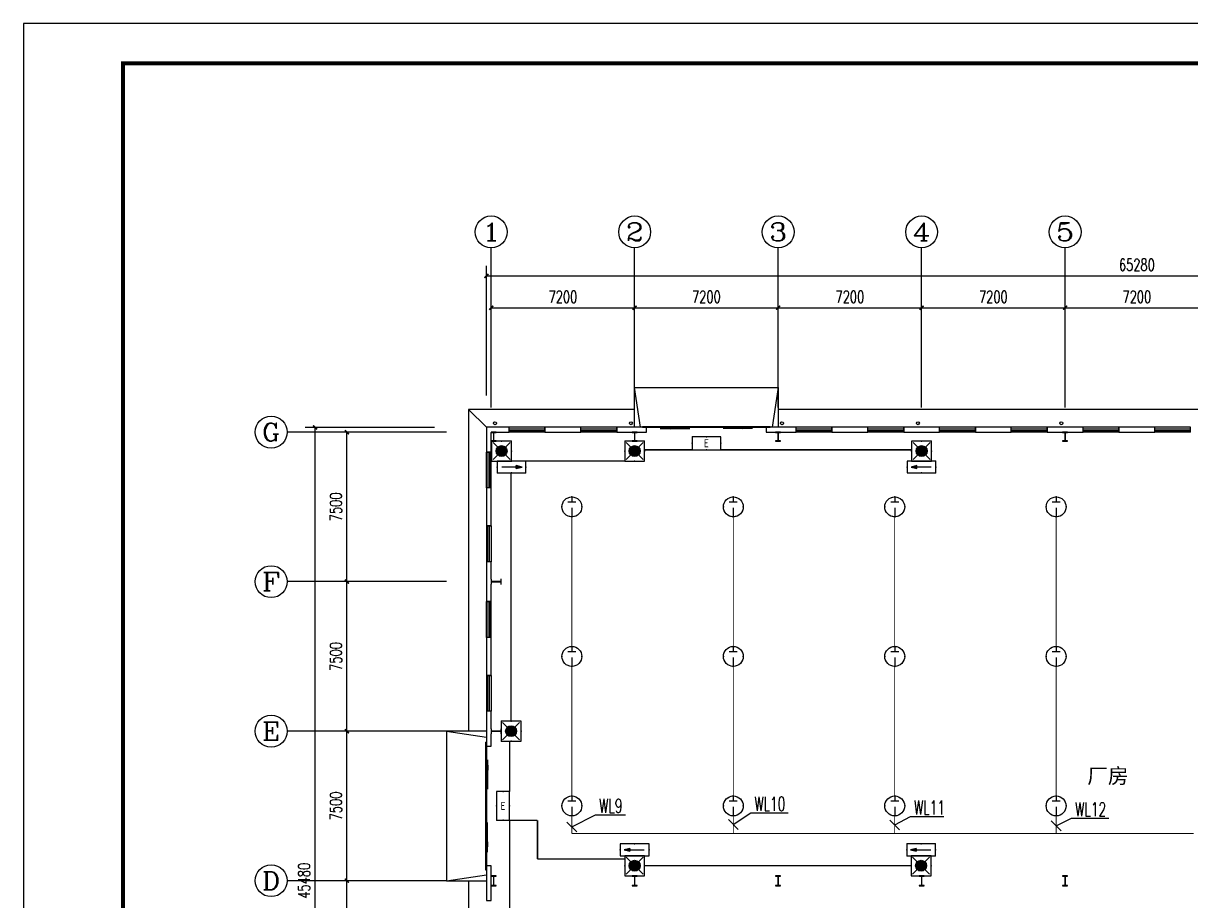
# Model space of a CAD drawing. Extents: x 4929870 to 5205508, y 4505833 to 4862647.
# Drawn here: x 5086708 to 5145284, y 4545830 to 4589833 of the extents above; entities that cross this region are included whole.
import ezdxf
from ezdxf.enums import TextEntityAlignment as Align

# ---------------------------------------------------------------- set-up
doc = ezdxf.new("R2010")
doc.units = 0
doc.header["$LTSCALE"] = 1000
doc.header["$MEASUREMENT"] = 0
doc.linetypes.add('CENTER2', pattern=[1.125, 0.75, -0.125, 0.125, -0.125])
doc.layers.get('0').update_dxf_attribs({"color": 4, "linetype": 'CONTINUOUS'})
doc.layers.get('Defpoints').update_dxf_attribs({"linetype": 'CONTINUOUS'})
for name, color, linetype in [('AXIS', 3, 'CONTINUOUS'), ('AXIS_TEXT', 7, 'CONTINUOUS'), ('COLUMN', 9, 'CONTINUOUS'), ('DIM-照明', 3, 'CONTINUOUS'), ('EQUIP-照明', 3, 'CONTINUOUS'), ('EVTR', 2, 'CONTINUOUS'), ('PUB_TEXT', 7, 'CONTINUOUS'), ('PUB_TITLE', 4, 'CONTINUOUS'), ('WALL', 5, 'CONTINUOUS'), ('WINDOW', 4, 'CONTINUOUS'), ('WIRE-应急', 1, 'CENTER2'), ('WIRE-照明', 4, 'CONTINUOUS')]:
    doc.layers.add(name, color=color, linetype=linetype)
doc.styles.add('_TCH_AXIS', font='COMPLEX', dxfattribs={"bigfont": 'GBCBIG'})
doc.styles.add('_TCH_DIM_T3', font='SIMPLEX', dxfattribs={"width": 0.705882, "bigfont": 'GBCBIG'})
doc.styles.add('_TEL_ATTDEF', font='GBENOR', dxfattribs={"width": 0.8, "height": 3, "bigfont": 'GBCBIG'})
doc.styles.add('_TEL_DIM', font='SIMPLEX', dxfattribs={"width": 0.8, "height": 3.5, "bigfont": 'HZTXT'})
doc.styles.add('COMPLEX', font='COMPLEX')
doc.styles.add('宋体', font='')
doc.styles.get('宋体').set_extended_font_data('NSimSun')
doc.dimstyles.new('_TCH_ARCH&&200', dxfattribs={"dimtxt": 595, "dimasz": 200, "dimexe": 500, "dimexo": 600, "dimgap": 252.5, "dimtad": 1, "dimdec": 0, "dimzin": 0, "dimdsep": 46, "dimtxsty": '_TCH_DIM_T3', "dimblk": 'ARCHTICK', "dimcen": 0.09, "dimclrt": 7, "dimazin": 2, "dimtfac": 1, "dimtdec": 0, "dimtix": 1, "dimtmove": 2, "dimatfit": 3, "dimfxl": 0, "dimtolj": 1, "dimtzin": 0, "dimarcsym": 0})

# ---------------------------------------------------------------- blocks, each defined once
blk = doc.blocks.new('$equip$00002604')
blk.add_hatch(color=256).paths.add_polyline_path([(0.275, 0.5, 1), (-0.274, 0.5, 1)])
for p, q in [((-0.429, 0.929), (-0.194, 0.694)), ((0.194, 0.694), (0.429, 0.929)), ((-0.429, 0.071), (-0.194, 0.306)), ((0.194, 0.306), (0.429, 0.071))]:
    blk.add_line(p, q)
at = {"const_width": 0.04}
blk.add_lwpolyline([(-0.5, 1), (-0.5, 0), (0.5, 0), (0.5, 1), (-0.5, 1), (-0.5, 0)], dxfattribs=at)
blk.add_lwpolyline([(-0.5, 1), (-0.5, 0), (0.5, 0), (0.5, 1)], close=True)
blk.add_circle((0, 0.5), 0.275)
for p in [(0, 1), (-0.5, 0.5), (0, 0), (0.5, 0.5)]:
    blk.add_point(p)
at = {"color": 7, "style": '_TEL_DIM', "flags": 1}
blk.add_attdef('A', text='', height=0.000025, dxfattribs=at).set_placement((0, 0), align=Align.MIDDLE_CENTER)
blk = doc.blocks.new('$equip$00002534')
for p, q in [((-0.72, 0.66), (-0.72, 0)), ((0.72, 0.66), (-0.72, 0.66)), ((0.72, 0), (0.72, 0.66)), ((-0.72, 0), (0.72, 0))]:
    blk.add_line(p, q)
at = {"const_width": 0.04}
blk.add_lwpolyline([(-0.72, 0.66), (-0.72, 0), (0.72, 0), (0.72, 0.66), (-0.72, 0.66), (-0.72, 0)], dxfattribs=at)
for p in [(0, 0.66), (-0.72, 0.33), (0, 0), (0.72, 0.33)]:
    blk.add_point(p)
at = {"color": 7, "style": '_TEL_DIM'}
blk.add_attdef('$TEXT$', text='', height=0.4, dxfattribs=at).set_placement((0, 0.33), align=Align.MIDDLE_CENTER)
at = {"color": 7, "style": '_TEL_DIM', "flags": 1}
blk.add_attdef('A', text='', height=0.00002, dxfattribs=at).set_placement((0, 0), align=Align.MIDDLE_CENTER)
blk = doc.blocks.new('$equip$00002846')
for p, q in [((-0.2, 0.25), (0.2, 0.25)), ((0, 0.5), (0, 0.25)), ((0, -0.05), (0, -0.5))]:
    blk.add_line(p, q)
at = {"const_width": 0.04}
blk.add_lwpolyline([(0.5, 0, -1), (-0.5, 0, -1), (0.5, 0, -1.723757)], format="xyb", dxfattribs=at)
blk.add_circle((0, 0), 0.5)
for p in [(-0.5, 0), (0, 0.5), (0.5, 0), (0, -0.5)]:
    blk.add_point(p)
at = {"color": 7, "style": '_TEL_DIM', "flags": 1}
for tag in ['A', 'REMARK']:
    blk.add_attdef(tag, text='', height=0.00002, dxfattribs=at).set_placement((0, 0), align=Align.MIDDLE_CENTER)
blk = doc.blocks.new('$equip$00002540')
blk.add_hatch(color=256).paths.add_polyline_path([(0.24, 0.372), (0.24, 0.228), (0.528, 0.3)])
for p, q in [((-0.72, 0.6), (-0.72, 0)), ((0.72, 0.6), (-0.72, 0.6)), ((0.72, 0), (0.72, 0.6)), ((-0.72, 0), (0.72, 0)), ((0.24, 0.372), (0.24, 0.228)), ((0.528, 0.3), (0.24, 0.372)), ((0.24, 0.228), (0.528, 0.3))]:
    blk.add_line(p, q)
at = {"color": 7}
blk.add_line((-0.48, 0.3), (0.48, 0.3), dxfattribs=at)
at = {"const_width": 0.04}
blk.add_lwpolyline([(-0.72, 0.6), (-0.72, 0), (0.72, 0), (0.72, 0.6), (-0.72, 0.6), (-0.72, 0)], dxfattribs=at)
for p in [(0, 0.6), (-0.72, 0.3), (0, 0), (0.72, 0.3)]:
    blk.add_point(p)
at = {"color": 7, "style": '_TEL_DIM', "flags": 1}
blk.add_attdef('A', text='', height=0.00002, dxfattribs=at).set_placement((0, 0), align=Align.MIDDLE_CENTER)
blk = doc.blocks.new('$equip$00002541')
blk.add_hatch(color=256).paths.add_polyline_path([(-0.24, 0.372), (-0.528, 0.3), (-0.24, 0.228)])
for p, q in [((-0.72, 0.6), (-0.72, 0)), ((0.72, 0.6), (-0.72, 0.6)), ((0.72, 0), (0.72, 0.6)), ((-0.72, 0), (0.72, 0)), ((-0.24, 0.372), (-0.528, 0.3)), ((-0.528, 0.3), (-0.24, 0.228)), ((-0.24, 0.372), (-0.24, 0.228))]:
    blk.add_line(p, q)
at = {"color": 7}
blk.add_line((-0.48, 0.3), (0.48, 0.3), dxfattribs=at)
at = {"const_width": 0.04}
blk.add_lwpolyline([(-0.72, 0.6), (-0.72, 0), (0.72, 0), (0.72, 0.6), (-0.72, 0.6), (-0.72, 0)], dxfattribs=at)
for p in [(0, 0.6), (-0.72, 0.3), (0, 0), (0.72, 0.3)]:
    blk.add_point(p)
at = {"color": 7, "style": '_TEL_DIM', "flags": 1}
blk.add_attdef('A', text='', height=0.00002, dxfattribs=at).set_placement((0, 0), align=Align.MIDDLE_CENTER)
blk = doc.blocks.new('_ArchTick')
at = {"color": 0, "linetype": 'ByBlock', "const_width": 0.4}
blk.add_lwpolyline([(-0.5, -0.5), (0.5, 0.5)], dxfattribs=at)
blk = doc.blocks.new('*D67')
at = {"layer": 'AXIS', "color": 0, "lineweight": -2}
for p, q in [((5110184, 4571170), (5110184, 4576070)), ((5117384, 4571170), (5117384, 4576070)), ((5110184, 4575570), (5117384, 4575570))]:
    blk.add_line(p, q, dxfattribs=at)
at = {"layer": 'Defpoints', "color": 0}
for p in [(5117384, 4575570), (5110184, 4570570), (5117384, 4570570)]:
    blk.add_point(p, dxfattribs=at)
at = {"layer": 'AXIS', "color": 0, "lineweight": -2, "xscale": 200, "yscale": 200, "zscale": 200, "rotation": 180}
blk.add_blockref('_ArchTick', (5110184, 4575570), dxfattribs=at)
at = {"layer": 'AXIS', "color": 0, "lineweight": -2, "xscale": 200, "yscale": 200, "zscale": 200}
blk.add_blockref('_ArchTick', (5117384, 4575570), dxfattribs=at)
at = {"layer": 'AXIS', "color": 7, "insert": (5113784, 4576120), "char_height": 595, "attachment_point": 5, "style": '_TCH_DIM_T3'}
blk.add_mtext('\\A1;7200', dxfattribs=at)
blk = doc.blocks.new('*D68')
at = {"layer": 'AXIS', "color": 0, "lineweight": -2}
for p, q in [((5117384, 4571170), (5117384, 4576070)), ((5124584, 4571170), (5124584, 4576070)), ((5117384, 4575570), (5124584, 4575570))]:
    blk.add_line(p, q, dxfattribs=at)
at = {"layer": 'Defpoints', "color": 0}
for p in [(5124584, 4575570), (5117384, 4570570), (5124584, 4570570)]:
    blk.add_point(p, dxfattribs=at)
at = {"layer": 'AXIS', "color": 0, "lineweight": -2, "xscale": 200, "yscale": 200, "zscale": 200, "rotation": 180}
blk.add_blockref('_ArchTick', (5117384, 4575570), dxfattribs=at)
at = {"layer": 'AXIS', "color": 0, "lineweight": -2, "xscale": 200, "yscale": 200, "zscale": 200}
blk.add_blockref('_ArchTick', (5124584, 4575570), dxfattribs=at)
at = {"layer": 'AXIS', "color": 7, "insert": (5120984, 4576120), "char_height": 595, "attachment_point": 5, "style": '_TCH_DIM_T3'}
blk.add_mtext('\\A1;7200', dxfattribs=at)
blk = doc.blocks.new('*D69')
at = {"layer": 'AXIS', "color": 0, "lineweight": -2}
for p, q in [((5124584, 4571170), (5124584, 4576070)), ((5131784, 4571170), (5131784, 4576070)), ((5124584, 4575570), (5131784, 4575570))]:
    blk.add_line(p, q, dxfattribs=at)
at = {"layer": 'Defpoints', "color": 0}
for p in [(5131784, 4575570), (5124584, 4570570), (5131784, 4570570)]:
    blk.add_point(p, dxfattribs=at)
at = {"layer": 'AXIS', "color": 0, "lineweight": -2, "xscale": 200, "yscale": 200, "zscale": 200, "rotation": 180}
blk.add_blockref('_ArchTick', (5124584, 4575570), dxfattribs=at)
at = {"layer": 'AXIS', "color": 0, "lineweight": -2, "xscale": 200, "yscale": 200, "zscale": 200}
blk.add_blockref('_ArchTick', (5131784, 4575570), dxfattribs=at)
at = {"layer": 'AXIS', "color": 7, "insert": (5128184, 4576120), "char_height": 595, "attachment_point": 5, "style": '_TCH_DIM_T3'}
blk.add_mtext('\\A1;7200', dxfattribs=at)
blk = doc.blocks.new('*D70')
at = {"layer": 'AXIS', "color": 0, "lineweight": -2}
for p, q in [((5131784, 4571170), (5131784, 4576070)), ((5138984, 4571170), (5138984, 4576070)), ((5131784, 4575570), (5138984, 4575570))]:
    blk.add_line(p, q, dxfattribs=at)
at = {"layer": 'Defpoints', "color": 0}
for p in [(5138984, 4575570), (5131784, 4570570), (5138984, 4570570)]:
    blk.add_point(p, dxfattribs=at)
at = {"layer": 'AXIS', "color": 0, "lineweight": -2, "xscale": 200, "yscale": 200, "zscale": 200, "rotation": 180}
blk.add_blockref('_ArchTick', (5131784, 4575570), dxfattribs=at)
at = {"layer": 'AXIS', "color": 0, "lineweight": -2, "xscale": 200, "yscale": 200, "zscale": 200}
blk.add_blockref('_ArchTick', (5138984, 4575570), dxfattribs=at)
at = {"layer": 'AXIS', "color": 7, "insert": (5135384, 4576120), "char_height": 595, "attachment_point": 5, "style": '_TCH_DIM_T3'}
blk.add_mtext('\\A1;7200', dxfattribs=at)
blk = doc.blocks.new('*D71')
at = {"layer": 'AXIS', "color": 0, "lineweight": -2}
for p, q in [((5138984, 4571170), (5138984, 4576070)), ((5146184, 4571170), (5146184, 4576070)), ((5138984, 4575570), (5146184, 4575570))]:
    blk.add_line(p, q, dxfattribs=at)
at = {"layer": 'Defpoints', "color": 0}
for p in [(5146184, 4575570), (5138984, 4570570), (5146184, 4570570)]:
    blk.add_point(p, dxfattribs=at)
at = {"layer": 'AXIS', "color": 0, "lineweight": -2, "xscale": 200, "yscale": 200, "zscale": 200, "rotation": 180}
blk.add_blockref('_ArchTick', (5138984, 4575570), dxfattribs=at)
at = {"layer": 'AXIS', "color": 0, "lineweight": -2, "xscale": 200, "yscale": 200, "zscale": 200}
blk.add_blockref('_ArchTick', (5146184, 4575570), dxfattribs=at)
at = {"layer": 'AXIS', "color": 7, "insert": (5142584, 4576120), "char_height": 595, "attachment_point": 5, "style": '_TCH_DIM_T3'}
blk.add_mtext('\\A1;7200', dxfattribs=at)
blk = doc.blocks.new('*D76')
at = {"layer": 'AXIS', "color": 0, "lineweight": -2}
for p, q in [((5109944, 4571170), (5109944, 4577670)), ((5109944, 4577170), (5175224, 4577170)), ((5175224, 4571170), (5175224, 4577670))]:
    blk.add_line(p, q, dxfattribs=at)
at = {"layer": 'Defpoints', "color": 0}
for p in [(5175224, 4577170), (5109944, 4570570), (5175224, 4570570)]:
    blk.add_point(p, dxfattribs=at)
at = {"layer": 'AXIS', "color": 0, "lineweight": -2, "xscale": 200, "yscale": 200, "zscale": 200, "rotation": 180}
blk.add_blockref('_ArchTick', (5109944, 4577170), dxfattribs=at)
at = {"layer": 'AXIS', "color": 0, "lineweight": -2, "xscale": 200, "yscale": 200, "zscale": 200}
blk.add_blockref('_ArchTick', (5175224, 4577170), dxfattribs=at)
at = {"layer": 'AXIS', "color": 7, "insert": (5142584, 4577720), "char_height": 595, "attachment_point": 5, "style": '_TCH_DIM_T3'}
blk.add_mtext('\\A1;65280', dxfattribs=at)
blk = doc.blocks.new('*D96')
at = {"layer": 'AXIS', "color": 0, "lineweight": -2}
for p, q in [((5107344, 4546830), (5102444, 4546830)), ((5102944, 4539330), (5102944, 4546830)), ((5107344, 4539330), (5102444, 4539330))]:
    blk.add_line(p, q, dxfattribs=at)
at = {"layer": 'Defpoints', "color": 0}
for p in [(5102944, 4546830), (5107944, 4546830), (5107944, 4539330)]:
    blk.add_point(p, dxfattribs=at)
at = {"layer": 'AXIS', "color": 0, "lineweight": -2, "xscale": 200, "yscale": 200, "zscale": 200}
for p, rotation in [((5102944, 4546830), 90), ((5102944, 4539330), 270)]:
    blk.add_blockref('_ArchTick', p, dxfattribs=dict(at, rotation=rotation))
at = {"layer": 'AXIS', "color": 7, "insert": (5102394, 4543080), "char_height": 595, "attachment_point": 5, "rotation": 90, "style": '_TCH_DIM_T3'}
blk.add_mtext('\\A1;7500', dxfattribs=at)
blk = doc.blocks.new('*D97')
at = {"layer": 'AXIS', "color": 0, "lineweight": -2}
for p, q in [((5107344, 4554330), (5102444, 4554330)), ((5102944, 4546830), (5102944, 4554330)), ((5107344, 4546830), (5102444, 4546830))]:
    blk.add_line(p, q, dxfattribs=at)
at = {"layer": 'Defpoints', "color": 0}
for p in [(5102944, 4554330), (5107944, 4554330), (5107944, 4546830)]:
    blk.add_point(p, dxfattribs=at)
at = {"layer": 'AXIS', "color": 0, "lineweight": -2, "xscale": 200, "yscale": 200, "zscale": 200}
for p, rotation in [((5102944, 4554330), 90), ((5102944, 4546830), 270)]:
    blk.add_blockref('_ArchTick', p, dxfattribs=dict(at, rotation=rotation))
at = {"layer": 'AXIS', "color": 7, "insert": (5102394, 4550580), "char_height": 595, "attachment_point": 5, "rotation": 90, "style": '_TCH_DIM_T3'}
blk.add_mtext('\\A1;7500', dxfattribs=at)
blk = doc.blocks.new('*D98')
at = {"layer": 'AXIS', "color": 0, "lineweight": -2}
for p, q in [((5107344, 4561830), (5102444, 4561830)), ((5102944, 4554330), (5102944, 4561830)), ((5107344, 4554330), (5102444, 4554330))]:
    blk.add_line(p, q, dxfattribs=at)
at = {"layer": 'Defpoints', "color": 0}
for p in [(5102944, 4561830), (5107944, 4561830), (5107944, 4554330)]:
    blk.add_point(p, dxfattribs=at)
at = {"layer": 'AXIS', "color": 0, "lineweight": -2, "xscale": 200, "yscale": 200, "zscale": 200}
for p, rotation in [((5102944, 4561830), 90), ((5102944, 4554330), 270)]:
    blk.add_blockref('_ArchTick', p, dxfattribs=dict(at, rotation=rotation))
at = {"layer": 'AXIS', "color": 7, "insert": (5102394, 4558080), "char_height": 595, "attachment_point": 5, "rotation": 90, "style": '_TCH_DIM_T3'}
blk.add_mtext('\\A1;7500', dxfattribs=at)
blk = doc.blocks.new('*D99')
at = {"layer": 'AXIS', "color": 0, "lineweight": -2}
for p, q in [((5107344, 4569330), (5102444, 4569330)), ((5102944, 4561830), (5102944, 4569330)), ((5107344, 4561830), (5102444, 4561830))]:
    blk.add_line(p, q, dxfattribs=at)
at = {"layer": 'Defpoints', "color": 0}
for p in [(5102944, 4569330), (5107944, 4569330), (5107944, 4561830)]:
    blk.add_point(p, dxfattribs=at)
at = {"layer": 'AXIS', "color": 0, "lineweight": -2, "xscale": 200, "yscale": 200, "zscale": 200}
for p, rotation in [((5102944, 4569330), 90), ((5102944, 4561830), 270)]:
    blk.add_blockref('_ArchTick', p, dxfattribs=dict(at, rotation=rotation))
at = {"layer": 'AXIS', "color": 7, "insert": (5102394, 4565580), "char_height": 595, "attachment_point": 5, "rotation": 90, "style": '_TCH_DIM_T3'}
blk.add_mtext('\\A1;7500', dxfattribs=at)
blk = doc.blocks.new('*D100')
at = {"layer": 'AXIS', "color": 0, "lineweight": -2}
for p, q in [((5107344, 4569570), (5100844, 4569570)), ((5101344, 4524090), (5101344, 4569570)), ((5107344, 4524090), (5100844, 4524090))]:
    blk.add_line(p, q, dxfattribs=at)
at = {"layer": 'Defpoints', "color": 0}
for p in [(5101344, 4569570), (5107944, 4569570), (5107944, 4524090)]:
    blk.add_point(p, dxfattribs=at)
at = {"layer": 'AXIS', "color": 0, "lineweight": -2, "xscale": 200, "yscale": 200, "zscale": 200}
for p, rotation in [((5101344, 4569570), 90), ((5101344, 4524090), 270)]:
    blk.add_blockref('_ArchTick', p, dxfattribs=dict(at, rotation=rotation))
at = {"layer": 'AXIS', "color": 7, "insert": (5100794, 4546830), "char_height": 595, "attachment_point": 5, "rotation": 90, "style": '_TCH_DIM_T3'}
blk.add_mtext('\\A1;45480', dxfattribs=at)
blk = doc.blocks.new('$TCHSYS$WIN2D')
for p, q in [((-0.5, 0.5), (0.5, 0.5)), ((-0.5, 0.5), (-0.5, -0.5)), ((0.5, 0.5), (0.5, -0.5)), ((0.5, 0.167), (-0.5, 0.167)), ((0.5, -0.167), (-0.5, -0.167)), ((-0.5, -0.5), (0.5, -0.5))]:
    blk.add_line(p, q)
blk = doc.blocks.new('$DorLib2D$00000130')
at = {"color": 0, "linetype": 'Continuous'}
for p, q in [((-0.5333, 0.6601), (-0.5333, 0.5127)), ((0, 0.6601), (-0.5333, 0.6601)), ((0, 0.5127), (0, 0.6601)), ((0.5333, 0.6601), (0, 0.6601)), ((0.5333, 0.6601), (0.5333, 0.5127)), ((0, 0.5127), (-0.5333, 0.5127)), ((0.5333, 0.5127), (0, 0.5127)), ((-0.3853, 0.2694), (-0.1396, 0.2694)), ((-0.3853, 0.2694), (-0.2999, 0.2144)), ((-0.2999, 0.2144), (-0.2999, 0.2694)), ((0.3853, 0.2694), (0.1396, 0.2694)), ((0.2999, 0.2144), (0.2999, 0.2694)), ((0.3853, 0.2694), (0.2999, 0.2144))]:
    blk.add_line(p, q, dxfattribs=at)
blk = doc.blocks.new('_AXISO')
blk.add_circle((0, 0), 0.5)
at = {"layer": 'AXIS_TEXT', "style": 'COMPLEX', "width": 1.041667}
blk.add_attdef('A', text='', height=0.56, dxfattribs=at).set_placement((-0.25, -0.28), (0.25, -0.28), align=Align.FIT)

msp = doc.modelspace()

# ---------------------------------------------------------------- linework, layer by layer
for p, q in [((5107943.9, 4554330.1), (5109943.9, 4554030.1)), ((5107943.9, 4546830.1), (5109943.9, 4547130.1))]:
    msp.add_line(p, q)
for points in [[(5117383.9, 4569570.1), (5117383.9, 4571570.1), (5124583.9, 4571570.1), (5124583.9, 4569570.1)], [(5117683.9, 4569570.1), (5117383.9, 4571570.1), (5124583.9, 4571570.1), (5124283.9, 4569570.1)], [(5117383.9, 4570470.1), (5109043.9, 4570470.1), (5109043.9, 4554330.1)], [(5109943.9, 4569570.1), (5109043.9, 4570470.1)], [(5160583.9, 4570470.1), (5124583.9, 4570470.1)], [(5109943.9, 4554330.1), (5107943.9, 4554330.1), (5107943.9, 4546830.1), (5109943.9, 4546830.1)], [(5109043.9, 4546830.1), (5109043.9, 4523190.1), (5138983.9, 4523190.1)]]:
    msp.add_lwpolyline(points)
at = {"layer": 'AXIS'}
for p, q in [((5110183.9, 4570570.1), (5110183.9, 4578570.1)), ((5117383.9, 4570570.1), (5117383.9, 4578570.1)), ((5124583.9, 4570570.1), (5124583.9, 4578570.1)), ((5131783.9, 4570570.1), (5131783.9, 4578570.1)), ((5138983.9, 4570570.1), (5138983.9, 4578570.1)), ((5107943.9, 4569330.1), (5099943.9, 4569330.1)), ((5107943.9, 4561830.1), (5099943.9, 4561830.1)), ((5107943.9, 4554330.1), (5099943.9, 4554330.1)), ((5107943.9, 4546830.1), (5099943.9, 4546830.1))]:
    msp.add_line(p, q, dxfattribs=at)
at = {"layer": 'COLUMN', "color": 5}
for p, q in [((5110433.9, 4569330.1), (5110183.9, 4569330.1)), ((5110183.9, 4569330.1), (5110183.9, 4569312.1)), ((5110183.9, 4569312.1), (5110298.9, 4569312.1)), ((5110298.9, 4569312.1), (5110303.9, 4569307.1)), ((5110303.9, 4569307.1), (5110303.9, 4568903.1)), ((5110313.9, 4569307.1), (5110318.9, 4569312.1)), ((5110313.9, 4568903.1), (5110313.9, 4569307.1)), ((5110318.9, 4569312.1), (5110433.9, 4569312.1)), ((5110433.9, 4569312.1), (5110433.9, 4569330.1)), ((5117508.9, 4569330.1), (5117258.9, 4569330.1)), ((5117258.9, 4569330.1), (5117258.9, 4569312.1)), ((5117258.9, 4569312.1), (5117373.9, 4569312.1)), ((5117373.9, 4569312.1), (5117378.9, 4569307.1)), ((5117378.9, 4569307.1), (5117378.9, 4568903.1)), ((5117388.9, 4569307.1), (5117393.9, 4569312.1)), ((5117388.9, 4568903.1), (5117388.9, 4569307.1)), ((5117393.9, 4569312.1), (5117508.9, 4569312.1)), ((5117508.9, 4569312.1), (5117508.9, 4569330.1)), ((5124708.9, 4569330.1), (5124458.9, 4569330.1)), ((5124458.9, 4569330.1), (5124458.9, 4569312.1)), ((5124458.9, 4569312.1), (5124573.9, 4569312.1)), ((5124573.9, 4569312.1), (5124578.9, 4569307.1)), ((5124578.9, 4569307.1), (5124578.9, 4568903.1)), ((5124588.9, 4569307.1), (5124593.9, 4569312.1)), ((5124588.9, 4568903.1), (5124588.9, 4569307.1)), ((5124593.9, 4569312.1), (5124708.9, 4569312.1)), ((5124708.9, 4569312.1), (5124708.9, 4569330.1)), ((5139108.9, 4569330.1), (5138858.9, 4569330.1)), ((5138858.9, 4569330.1), (5138858.9, 4569312.1)), ((5138858.9, 4569312.1), (5138973.9, 4569312.1)), ((5138973.9, 4569312.1), (5138978.9, 4569307.1)), ((5138978.9, 4569307.1), (5138978.9, 4568903.1)), ((5138988.9, 4569307.1), (5138993.9, 4569312.1)), ((5138988.9, 4568903.1), (5138988.9, 4569307.1)), ((5138993.9, 4569312.1), (5139108.9, 4569312.1)), ((5139108.9, 4569312.1), (5139108.9, 4569330.1)), ((5110298.9, 4568898.1), (5110183.9, 4568898.1)), ((5110183.9, 4568898.1), (5110183.9, 4568880.1)), ((5110183.9, 4568880.1), (5110433.9, 4568880.1)), ((5110303.9, 4568903.1), (5110298.9, 4568898.1)), ((5110318.9, 4568898.1), (5110313.9, 4568903.1)), ((5110433.9, 4568898.1), (5110318.9, 4568898.1)), ((5110433.9, 4568880.1), (5110433.9, 4568898.1)), ((5117373.9, 4568898.1), (5117258.9, 4568898.1)), ((5117258.9, 4568898.1), (5117258.9, 4568880.1)), ((5117258.9, 4568880.1), (5117508.9, 4568880.1)), ((5117378.9, 4568903.1), (5117373.9, 4568898.1)), ((5117393.9, 4568898.1), (5117388.9, 4568903.1)), ((5117508.9, 4568898.1), (5117393.9, 4568898.1)), ((5117508.9, 4568880.1), (5117508.9, 4568898.1)), ((5124573.9, 4568898.1), (5124458.9, 4568898.1)), ((5124458.9, 4568898.1), (5124458.9, 4568880.1)), ((5124458.9, 4568880.1), (5124708.9, 4568880.1)), ((5124578.9, 4568903.1), (5124573.9, 4568898.1)), ((5124593.9, 4568898.1), (5124588.9, 4568903.1)), ((5124708.9, 4568898.1), (5124593.9, 4568898.1)), ((5124708.9, 4568880.1), (5124708.9, 4568898.1)), ((5138973.9, 4568898.1), (5138858.9, 4568898.1)), ((5138858.9, 4568898.1), (5138858.9, 4568880.1)), ((5138858.9, 4568880.1), (5139108.9, 4568880.1)), ((5138978.9, 4568903.1), (5138973.9, 4568898.1)), ((5138993.9, 4568898.1), (5138988.9, 4568903.1)), ((5139108.9, 4568898.1), (5138993.9, 4568898.1)), ((5139108.9, 4568880.1), (5139108.9, 4568898.1)), ((5110199.9, 4561955.1), (5110183.9, 4561955.1)), ((5110183.9, 4561955.1), (5110183.9, 4561705.1)), ((5110199.9, 4561840.1), (5110199.9, 4561955.1)), ((5110683.9, 4561955.1), (5110667.9, 4561955.1)), ((5110667.9, 4561955.1), (5110667.9, 4561840.1)), ((5110683.9, 4561705.1), (5110683.9, 4561955.1)), ((5110183.9, 4561705.1), (5110199.9, 4561705.1)), ((5110204.9, 4561835.1), (5110199.9, 4561840.1)), ((5110199.9, 4561820.1), (5110204.9, 4561825.1)), ((5110199.9, 4561705.1), (5110199.9, 4561820.1)), ((5110662.9, 4561835.1), (5110204.9, 4561835.1)), ((5110204.9, 4561825.1), (5110662.9, 4561825.1)), ((5110667.9, 4561840.1), (5110662.9, 4561835.1)), ((5110662.9, 4561825.1), (5110667.9, 4561820.1)), ((5110667.9, 4561820.1), (5110667.9, 4561705.1)), ((5110667.9, 4561705.1), (5110683.9, 4561705.1)), ((5110199.9, 4554455.1), (5110183.9, 4554455.1)), ((5110183.9, 4554455.1), (5110183.9, 4554205.1)), ((5110199.9, 4554340.1), (5110199.9, 4554455.1)), ((5110204.9, 4554335.1), (5110199.9, 4554340.1)), ((5110199.9, 4554320.1), (5110204.9, 4554325.1)), ((5110199.9, 4554205.1), (5110199.9, 4554320.1)), ((5110662.9, 4554335.1), (5110204.9, 4554335.1)), ((5110204.9, 4554325.1), (5110662.9, 4554325.1)), ((5110667.9, 4554340.1), (5110662.9, 4554335.1)), ((5110662.9, 4554325.1), (5110667.9, 4554320.1)), ((5110683.9, 4554455.1), (5110667.9, 4554455.1)), ((5110667.9, 4554455.1), (5110667.9, 4554340.1)), ((5110667.9, 4554320.1), (5110667.9, 4554205.1)), ((5110683.9, 4554205.1), (5110683.9, 4554455.1)), ((5110183.9, 4554205.1), (5110199.9, 4554205.1)), ((5110667.9, 4554205.1), (5110683.9, 4554205.1)), ((5110433.9, 4547080.1), (5110183.9, 4547080.1)), ((5110183.9, 4547080.1), (5110183.9, 4547064.1)), ((5110183.9, 4547064.1), (5110298.9, 4547064.1)), ((5110298.9, 4547064.1), (5110303.9, 4547059.1)), ((5110303.9, 4547059.1), (5110303.9, 4546601.1)), ((5110313.9, 4547059.1), (5110318.9, 4547064.1)), ((5110313.9, 4546601.1), (5110313.9, 4547059.1)), ((5110318.9, 4547064.1), (5110433.9, 4547064.1)), ((5110433.9, 4547064.1), (5110433.9, 4547080.1)), ((5117508.9, 4547080.1), (5117258.9, 4547080.1)), ((5117258.9, 4547080.1), (5117258.9, 4547064.1)), ((5117258.9, 4547064.1), (5117373.9, 4547064.1)), ((5117373.9, 4547064.1), (5117378.9, 4547059.1)), ((5117378.9, 4547059.1), (5117378.9, 4546601.1)), ((5117388.9, 4547059.1), (5117393.9, 4547064.1)), ((5117388.9, 4546601.1), (5117388.9, 4547059.1)), ((5117393.9, 4547064.1), (5117508.9, 4547064.1)), ((5117508.9, 4547064.1), (5117508.9, 4547080.1)), ((5124708.9, 4547080.1), (5124458.9, 4547080.1)), ((5124458.9, 4547080.1), (5124458.9, 4547064.1)), ((5124458.9, 4547064.1), (5124573.9, 4547064.1)), ((5124573.9, 4547064.1), (5124578.9, 4547059.1)), ((5124578.9, 4547059.1), (5124578.9, 4546601.1)), ((5124588.9, 4547059.1), (5124593.9, 4547064.1)), ((5124588.9, 4546601.1), (5124588.9, 4547059.1)), ((5124593.9, 4547064.1), (5124708.9, 4547064.1)), ((5124708.9, 4547064.1), (5124708.9, 4547080.1)), ((5131908.9, 4547080.1), (5131658.9, 4547080.1)), ((5131658.9, 4547080.1), (5131658.9, 4547064.1)), ((5131658.9, 4547064.1), (5131773.9, 4547064.1)), ((5131773.9, 4547064.1), (5131778.9, 4547059.1)), ((5131778.9, 4547059.1), (5131778.9, 4546601.1)), ((5131788.9, 4547059.1), (5131793.9, 4547064.1)), ((5131788.9, 4546601.1), (5131788.9, 4547059.1)), ((5131793.9, 4547064.1), (5131908.9, 4547064.1)), ((5131908.9, 4547064.1), (5131908.9, 4547080.1)), ((5139108.9, 4547080.1), (5138858.9, 4547080.1)), ((5138858.9, 4547080.1), (5138858.9, 4547064.1)), ((5138858.9, 4547064.1), (5138973.9, 4547064.1)), ((5138973.9, 4547064.1), (5138978.9, 4547059.1)), ((5138978.9, 4547059.1), (5138978.9, 4546601.1)), ((5138988.9, 4547059.1), (5138993.9, 4547064.1)), ((5138988.9, 4546601.1), (5138988.9, 4547059.1)), ((5138993.9, 4547064.1), (5139108.9, 4547064.1)), ((5139108.9, 4547064.1), (5139108.9, 4547080.1)), ((5110298.9, 4546596.1), (5110183.9, 4546596.1)), ((5110183.9, 4546596.1), (5110183.9, 4546580.1)), ((5110183.9, 4546580.1), (5110433.9, 4546580.1)), ((5110303.9, 4546601.1), (5110298.9, 4546596.1)), ((5110318.9, 4546596.1), (5110313.9, 4546601.1)), ((5110433.9, 4546596.1), (5110318.9, 4546596.1)), ((5110433.9, 4546580.1), (5110433.9, 4546596.1)), ((5117373.9, 4546596.1), (5117258.9, 4546596.1)), ((5117258.9, 4546596.1), (5117258.9, 4546580.1)), ((5117258.9, 4546580.1), (5117508.9, 4546580.1)), ((5117378.9, 4546601.1), (5117373.9, 4546596.1)), ((5117393.9, 4546596.1), (5117388.9, 4546601.1)), ((5117508.9, 4546596.1), (5117393.9, 4546596.1)), ((5117508.9, 4546580.1), (5117508.9, 4546596.1)), ((5124573.9, 4546596.1), (5124458.9, 4546596.1)), ((5124458.9, 4546596.1), (5124458.9, 4546580.1)), ((5124458.9, 4546580.1), (5124708.9, 4546580.1)), ((5124578.9, 4546601.1), (5124573.9, 4546596.1)), ((5124593.9, 4546596.1), (5124588.9, 4546601.1)), ((5124708.9, 4546596.1), (5124593.9, 4546596.1)), ((5124708.9, 4546580.1), (5124708.9, 4546596.1)), ((5131773.9, 4546596.1), (5131658.9, 4546596.1)), ((5131658.9, 4546596.1), (5131658.9, 4546580.1)), ((5131658.9, 4546580.1), (5131908.9, 4546580.1)), ((5131778.9, 4546601.1), (5131773.9, 4546596.1)), ((5131793.9, 4546596.1), (5131788.9, 4546601.1)), ((5131908.9, 4546596.1), (5131793.9, 4546596.1)), ((5131908.9, 4546580.1), (5131908.9, 4546596.1)), ((5138973.9, 4546596.1), (5138858.9, 4546596.1)), ((5138858.9, 4546596.1), (5138858.9, 4546580.1)), ((5138858.9, 4546580.1), (5139108.9, 4546580.1)), ((5138978.9, 4546601.1), (5138973.9, 4546596.1)), ((5138993.9, 4546596.1), (5138988.9, 4546601.1)), ((5139108.9, 4546596.1), (5138993.9, 4546596.1)), ((5139108.9, 4546580.1), (5139108.9, 4546596.1))]:
    msp.add_line(p, q, dxfattribs=at)
at = {"layer": 'DIM-照明', "color": 0}
for p, q in [((5114481.4, 4549277.4), (5113986.4, 4549772.4)), ((5122581.4, 4549405), (5122086.4, 4549899.9)), ((5130681.4, 4549379.9), (5130186.4, 4549874.9)), ((5138781.4, 4549335.6), (5138286.4, 4549830.6))]:
    msp.add_line(p, q, dxfattribs=at)
for points in [[(5122333.9, 4549652.5), (5123214.8, 4550236.8)], [(5123214.8, 4550236.8), (5125079.5, 4550236.8)], [(5114233.9, 4549524.9), (5115426.5, 4550130.5)], [(5115426.5, 4550130.5), (5116928.5, 4550130.5)], [(5130433.9, 4549627.4), (5131224.3, 4550045.5)], [(5131224.3, 4550045.5), (5132897, 4550045.5)], [(5138533.9, 4549583.1), (5139312.3, 4549959)], [(5139312.3, 4549959), (5141177, 4549959)]]:
    msp.add_lwpolyline(points, dxfattribs=at)
at = {"layer": 'EVTR'}
for centre in [(5110373.5, 4569774.6), (5117194.3, 4569774.6), (5124775.5, 4569774.6), (5131594.3, 4569774.6), (5138794.3, 4569774.6)]:
    msp.add_circle(centre, 75, dxfattribs=at)
at = {"layer": 'PUB_TITLE'}
msp.add_lwpolyline([(5086707.7, 4505832.5), (5205507.7, 4505832.5), (5205507.7, 4589832.5), (5086707.7, 4589832.5)], close=True, dxfattribs=at)
at = {"layer": 'PUB_TITLE', "const_width": 200}
msp.add_lwpolyline([(5091707.7, 4507832.5), (5203507.7, 4507832.5), (5203507.7, 4587832.5), (5091707.7, 4587832.5)], close=True, dxfattribs=at)
at = {"layer": 'WALL'}
for p, q in [((5109943.9, 4569570.1), (5109943.9, 4568330.1)), ((5111083.9, 4569570.1), (5109943.9, 4569570.1)), ((5111083.9, 4569330.1), (5111083.9, 4569570.1)), ((5114683.9, 4569570.1), (5112883.9, 4569570.1)), ((5112883.9, 4569570.1), (5112883.9, 4569330.1)), ((5114683.9, 4569330.1), (5114683.9, 4569570.1)), ((5117383.9, 4569570.1), (5116483.9, 4569570.1)), ((5116483.9, 4569570.1), (5116483.9, 4569330.1)), ((5117983.9, 4569570.1), (5117383.9, 4569570.1)), ((5117983.9, 4569330.1), (5117983.9, 4569570.1)), ((5124583.9, 4569570.1), (5123983.9, 4569570.1)), ((5123983.9, 4569570.1), (5123983.9, 4569330.1)), ((5125483.9, 4569570.1), (5124583.9, 4569570.1)), ((5125483.9, 4569330.1), (5125483.9, 4569570.1)), ((5129083.9, 4569570.1), (5127283.9, 4569570.1)), ((5127283.9, 4569570.1), (5127283.9, 4569330.1)), ((5129083.9, 4569330.1), (5129083.9, 4569570.1)), ((5132683.9, 4569570.1), (5130883.9, 4569570.1)), ((5130883.9, 4569570.1), (5130883.9, 4569330.1)), ((5132683.9, 4569330.1), (5132683.9, 4569570.1)), ((5136283.9, 4569570.1), (5134483.9, 4569570.1)), ((5134483.9, 4569570.1), (5134483.9, 4569330.1)), ((5136283.9, 4569330.1), (5136283.9, 4569570.1)), ((5138983.9, 4569570.1), (5138083.9, 4569570.1)), ((5138083.9, 4569570.1), (5138083.9, 4569330.1)), ((5139883.9, 4569570.1), (5138983.9, 4569570.1)), ((5139883.9, 4569330.1), (5139883.9, 4569570.1)), ((5143483.9, 4569570.1), (5141683.9, 4569570.1)), ((5141683.9, 4569570.1), (5141683.9, 4569330.1)), ((5143483.9, 4569330.1), (5143483.9, 4569570.1)), ((5110183.9, 4568898.1), (5110183.9, 4569312.1)), ((5110433.9, 4569330.1), (5111083.9, 4569330.1)), ((5112883.9, 4569330.1), (5114683.9, 4569330.1)), ((5116483.9, 4569330.1), (5117258.9, 4569330.1)), ((5117508.9, 4569330.1), (5117983.9, 4569330.1)), ((5123983.9, 4569330.1), (5124458.9, 4569330.1)), ((5124708.9, 4569330.1), (5125483.9, 4569330.1)), ((5127283.9, 4569330.1), (5129083.9, 4569330.1)), ((5130883.9, 4569330.1), (5132683.9, 4569330.1)), ((5134483.9, 4569330.1), (5136283.9, 4569330.1)), ((5138083.9, 4569330.1), (5138858.9, 4569330.1)), ((5139108.9, 4569330.1), (5139883.9, 4569330.1)), ((5141683.9, 4569330.1), (5143483.9, 4569330.1)), ((5110183.9, 4568330.1), (5110183.9, 4568880.1)), ((5109943.9, 4568330.1), (5110183.9, 4568330.1)), ((5109943.9, 4566530.1), (5109943.9, 4564630.1)), ((5110183.9, 4566530.1), (5109943.9, 4566530.1)), ((5110183.9, 4564630.1), (5110183.9, 4566530.1)), ((5109943.9, 4564630.1), (5110183.9, 4564630.1)), ((5110183.9, 4562830.1), (5109943.9, 4562830.1)), ((5109943.9, 4562830.1), (5109943.9, 4561830.1)), ((5110183.9, 4561955.1), (5110183.9, 4562830.1)), ((5109943.9, 4561830.1), (5109943.9, 4560830.1)), ((5110183.9, 4560830.1), (5110183.9, 4561705.1)), ((5109943.9, 4560830.1), (5110183.9, 4560830.1)), ((5109943.9, 4559030.1), (5109943.9, 4557130.1)), ((5110183.9, 4559030.1), (5109943.9, 4559030.1)), ((5110183.9, 4557130.1), (5110183.9, 4559030.1)), ((5109943.9, 4557130.1), (5110183.9, 4557130.1)), ((5110183.9, 4555330.1), (5109943.9, 4555330.1)), ((5109943.9, 4555330.1), (5109943.9, 4554330.1)), ((5110183.9, 4554455.1), (5110183.9, 4555330.1)), ((5109943.9, 4554330.1), (5109943.9, 4553580.1)), ((5110183.9, 4553580.1), (5110183.9, 4554205.1)), ((5109943.9, 4553580.1), (5110183.9, 4553580.1)), ((5109943.9, 4547580.1), (5109943.9, 4545830.1)), ((5110183.9, 4547580.1), (5109943.9, 4547580.1)), ((5110183.9, 4545830.1), (5110183.9, 4547580.1)), ((5109943.9, 4545830.1), (5110183.9, 4545830.1))]:
    msp.add_line(p, q, dxfattribs=at)
at = {"layer": 'WIRE-应急', "color": 1, "linetype": 'CENTER2', "const_width": 70}
for points in [[(5117883.9, 4568440), (5120263.9, 4568440)], [(5121703.9, 4568440), (5131283.9, 4568440)], [(5111925.7, 4567880), (5116883.9, 4567880)], [(5111183.9, 4554830.1), (5111183.9, 4567280)], [(5111109.2, 4553830.1), (5111109.2, 4551300.1)], [(5111109.2, 4539830.1), (5111109.2, 4549860.1)], [(5111109.2, 4549860.1), (5112507.4, 4549860.1)], [(5112507.4, 4547923.7), (5112507.4, 4549860.1)], [(5112507.4, 4547923.7), (5116883.9, 4547923.7)], [(5117883.9, 4547580.1), (5131257.8, 4547580.1)]]:
    msp.add_lwpolyline(points, dxfattribs=at)
at = {"layer": 'WIRE-照明', "color": 4, "linetype": 'Continuous', "const_width": 40}
for points in [[(5114233.9, 4558580.1), (5114233.9, 4565080.1)], [(5122333.9, 4558580.1), (5122333.9, 4565080.1)], [(5130433.9, 4558580.1), (5130433.9, 4565080.1)], [(5138533.9, 4558580.1), (5138533.9, 4565080.1)], [(5114233.9, 4551080.1), (5114233.9, 4557580.1)], [(5122333.9, 4551080.1), (5122333.9, 4557580.1)], [(5130433.9, 4551080.1), (5130433.9, 4557580.1)], [(5138533.9, 4551080.1), (5138533.9, 4557580.1)], [(5114233.9, 4549196.8), (5114233.9, 4550080.1)], [(5122333.9, 4549196.8), (5122333.9, 4550080.1)], [(5138533.9, 4549196.8), (5138533.9, 4550080.1)], [(5114233.9, 4549196.8), (5145433.9, 4549196.8)]]:
    msp.add_lwpolyline(points, dxfattribs=at)
at = {"layer": 'WIRE-照明', "color": 0, "linetype": 'Continuous', "const_width": 40}
msp.add_lwpolyline([(5130433.9, 4549196.8), (5130433.9, 4550080.1)], dxfattribs=at)

# ---------------------------------------------------------------- block references
at = {"layer": 'AXIS'}
ref = msp.add_blockref('_AXISO', (5110183.9, 4579370.1), dxfattribs=dict(at, xscale=1600, yscale=1600, zscale=1600))
ref.add_attrib('A', '1', dxfattribs={"layer": 'AXIS_TEXT', "height": 905.1, "style": '_TCH_AXIS', "width": 2.333333}).set_placement((5109731.4, 4578917.5), (5110636.4, 4578917.5), align=Align.FIT)
ref = msp.add_blockref('_AXISO', (5117383.9, 4579370.1), dxfattribs=dict(at, xscale=1600, yscale=1600, zscale=1600))
ref.add_attrib('A', '2', dxfattribs={"layer": 'AXIS_TEXT', "height": 905.1, "style": '_TCH_AXIS', "width": 1.5}).set_placement((5116931.4, 4578917.5), (5117836.4, 4578917.5), align=Align.FIT)
ref = msp.add_blockref('_AXISO', (5124583.9, 4579370.1), dxfattribs=dict(at, xscale=1600, yscale=1600, zscale=1600))
ref.add_attrib('A', '3', dxfattribs={"layer": 'AXIS_TEXT', "height": 905.1, "style": '_TCH_AXIS', "width": 1.5}).set_placement((5124131.4, 4578917.5), (5125036.4, 4578917.5), align=Align.FIT)
ref = msp.add_blockref('_AXISO', (5131783.9, 4579370.1), dxfattribs=dict(at, xscale=1600, yscale=1600, zscale=1600))
ref.add_attrib('A', '4', dxfattribs={"layer": 'AXIS_TEXT', "height": 905.1, "style": '_TCH_AXIS', "width": 1.3125}).set_placement((5131331.4, 4578917.5), (5132236.4, 4578917.5), align=Align.FIT)
ref = msp.add_blockref('_AXISO', (5138983.9, 4579370.1), dxfattribs=dict(at, xscale=1600, yscale=1600, zscale=1600))
ref.add_attrib('A', '5', dxfattribs={"layer": 'AXIS_TEXT', "height": 905.1, "style": '_TCH_AXIS', "width": 1.5}).set_placement((5138531.4, 4578917.5), (5139436.4, 4578917.5), align=Align.FIT)
ref = msp.add_blockref('_AXISO', (5099143.9, 4569330.1), dxfattribs=dict(at, xscale=1600, yscale=1600, zscale=1600))
ref.add_attrib('A', 'G', dxfattribs={"layer": 'AXIS_TEXT', "height": 905.1, "style": '_TCH_AXIS', "width": 1.166667}).set_placement((5098691.4, 4568877.5), (5099596.4, 4568877.5), align=Align.FIT)
ref = msp.add_blockref('_AXISO', (5099143.9, 4561830.1), dxfattribs=dict(at, xscale=1600, yscale=1600, zscale=1600))
ref.add_attrib('A', 'F', dxfattribs={"layer": 'AXIS_TEXT', "height": 905.1, "style": '_TCH_AXIS', "width": 1.3125}).set_placement((5098691.4, 4561377.5), (5099596.4, 4561377.5), align=Align.FIT)
ref = msp.add_blockref('_AXISO', (5099143.9, 4554330.1), dxfattribs=dict(at, xscale=1600, yscale=1600, zscale=1600))
ref.add_attrib('A', 'E', dxfattribs={"layer": 'AXIS_TEXT', "height": 905.1, "style": '_TCH_AXIS', "width": 1.3125}).set_placement((5098691.4, 4553877.5), (5099596.4, 4553877.5), align=Align.FIT)
ref = msp.add_blockref('_AXISO', (5099143.9, 4546830.1), dxfattribs=dict(at, xscale=1600, yscale=1600, zscale=1600))
ref.add_attrib('A', 'D', dxfattribs={"layer": 'AXIS_TEXT', "height": 905.1, "style": '_TCH_AXIS', "width": 1.235294}).set_placement((5098691.4, 4546377.5), (5099596.4, 4546377.5), align=Align.FIT)
at = {"layer": 'EQUIP-照明', "color": 0}
ref = msp.add_blockref('$equip$00002534', (5120983.9, 4568440), dxfattribs=dict(at, xscale=1000, yscale=1000, zscale=1000))
ref.add_attrib('$TEXT$', 'E', dxfattribs={"layer": '0', "color": 7, "height": 400, "style": '_TEL_ATTDEF'}).set_placement((5120983.9, 4568770), align=Align.MIDDLE_CENTER)
at = {"layer": 'EQUIP-照明', "color": 0, "xscale": 1000, "yscale": 1000, "zscale": 1000}
for name, p in [('$equip$00002604', (5110705.7, 4567880)), ('$equip$00002604', (5117383.9, 4567880)), ('$equip$00002604', (5131783.9, 4567880)), ('$equip$00002846', (5114233.9, 4565580.1)), ('$equip$00002846', (5122333.9, 4565580.1)), ('$equip$00002846', (5130433.9, 4565580.1)), ('$equip$00002846', (5138533.9, 4565580.1)), ('$equip$00002846', (5114233.9, 4558080.1)), ('$equip$00002846', (5122333.9, 4558080.1)), ('$equip$00002846', (5130433.9, 4558080.1)), ('$equip$00002846', (5138533.9, 4558080.1)), ('$equip$00002604', (5111183.9, 4553830)), ('$equip$00002846', (5114233.9, 4550580.1)), ('$equip$00002846', (5122333.9, 4550580.1)), ('$equip$00002846', (5130433.9, 4550580.1)), ('$equip$00002846', (5138533.9, 4550580.1)), ('$equip$00002541', (5117383.9, 4548080.1)), ('$equip$00002541', (5131757.8, 4548080.1)), ('$equip$00002604', (5117383.9, 4547080.1)), ('$equip$00002604', (5131757.8, 4547080.1))]:
    msp.add_blockref(name, p, dxfattribs=at)
at = {"layer": 'EQUIP-照明', "color": 0, "xscale": 1000, "yscale": 1000, "zscale": 1000, "rotation": 180}
for name, p in [('$equip$00002541', (5111205.7, 4567880)), ('$equip$00002540', (5131783.9, 4567880))]:
    msp.add_blockref(name, p, dxfattribs=at)
at = {"layer": 'EQUIP-照明', "color": 0}
ref = msp.add_blockref('$equip$00002534', (5111109.2, 4550580.1), dxfattribs=dict(at, xscale=1000, yscale=1000, zscale=1000, rotation=90))
ref.add_attrib('$TEXT$', 'E', dxfattribs={"layer": '0', "color": 7, "height": 400, "style": '_TEL_ATTDEF'}).set_placement((5110779.2, 4550580.1), align=Align.MIDDLE_CENTER)
at = {"layer": 'WINDOW'}
for name, p, xscale, yscale, zscale, rotation in [('$TCHSYS$WIN2D', (5111983.9, 4569450.1), 1800, 240, 1800, 179.9999999997925), ('$TCHSYS$WIN2D', (5115583.9, 4569450.1), 1800, 240, 1800, 179.9999999997925), ('$DorLib2D$00000130', (5120983.9, 4569450.1), 6000, -240, 6000, 179.9999999997777), ('$TCHSYS$WIN2D', (5126383.9, 4569450.1), 1800, 240, 1800, 179.9999999997888), ('$TCHSYS$WIN2D', (5129983.9, 4569450.1), 1800, 240, 1800, 179.9999999997888), ('$TCHSYS$WIN2D', (5133583.9, 4569450.1), 1800, 240, 1800, 179.9999999997888), ('$TCHSYS$WIN2D', (5137183.9, 4569450.1), 1800, 240, 1800, 179.9999999997888), ('$TCHSYS$WIN2D', (5140783.9, 4569450.1), 1800, 240, 1800, 179.9999999997851), ('$TCHSYS$WIN2D', (5144383.9, 4569450.1), 1800, 240, 1800, 179.9999999997851), ('$TCHSYS$WIN2D', (5110063.9, 4567430.1), -1800, 240, -1800, 269.9999999999928), ('$TCHSYS$WIN2D', (5110063.9, 4563730.1), 1800, 240, 1800, 269.9999999999928), ('$TCHSYS$WIN2D', (5110063.9, 4559930.1), -1800, 240, -1800, 270), ('$TCHSYS$WIN2D', (5110063.9, 4556230.1), 1800, 240, 1800, 270), ('$DorLib2D$00000130', (5110063.9, 4550580.1), -6000, -240, -6000, 269.9999999999964)]:
    msp.add_blockref(name, p, dxfattribs=dict(at, xscale=xscale, yscale=yscale, zscale=zscale, rotation=rotation))

# ---------------------------------------------------------------- texts
at = {"layer": 'DIM-照明', "color": 7, "style": '_TEL_DIM', "width": 0.64}
for s, p in [('WL9', (5115601.5, 4550230.5)), ('WL10', (5123389.8, 4550336.8)), ('WL11', (5131399.3, 4550145.5)), ('WL12', (5139487.3, 4550059))]:
    msp.add_text(s, height=700, dxfattribs=at).set_placement(p)
at = {"layer": 'PUB_TEXT', "style": '宋体'}
msp.add_text('厂房', height=759.49, dxfattribs=at).set_placement((5140093.7, 4551707.9))

# ---------------------------------------------------------------- dimensions: what is measured, and where the dimension line sits
at = {"layer": 'AXIS'}
for p1, p2, distance, picture, middle in [((5109943.9, 4570570.1), (5175223.9, 4570570.1), 6600, '*D76', (5142583.9, 4577720.1)), ((5110183.9, 4570570.1), (5117383.9, 4570570.1), 5000, '*D67', (5113783.9, 4576120.1)), ((5117383.9, 4570570.1), (5124583.9, 4570570.1), 5000, '*D68', (5120983.9, 4576120.1)), ((5124583.9, 4570570.1), (5131783.9, 4570570.1), 5000, '*D69', (5128183.9, 4576120.1)), ((5131783.9, 4570570.1), (5138983.9, 4570570.1), 5000, '*D70', (5135383.9, 4576120.1)), ((5138983.9, 4570570.1), (5146183.9, 4570570.1), 5000, '*D71', (5142583.9, 4576120.1)), ((5107943.9, 4524090.1), (5107943.9, 4569570.1), 6600, '*D100', (5100793.9, 4546830.1)), ((5107943.9, 4561830.1), (5107943.9, 4569330.1), 5000, '*D99', (5102393.9, 4565580.1)), ((5107943.9, 4554330.1), (5107943.9, 4561830.1), 5000, '*D98', (5102393.9, 4558080.1)), ((5107943.9, 4546830.1), (5107943.9, 4554330.1), 5000, '*D97', (5102393.9, 4550580.1)), ((5107943.9, 4539330.1), (5107943.9, 4546830.1), 5000, '*D96', (5102393.9, 4543080.1))]:
    dim = msp.add_aligned_dim(p1=p1, p2=p2, distance=distance, dimstyle='_TCH_ARCH&&200', dxfattribs=at)
    dim.commit()
    dim.dimension.update_dxf_attribs({"geometry": picture, "text_midpoint": middle})

doc.saveas('drawing.dxf')
